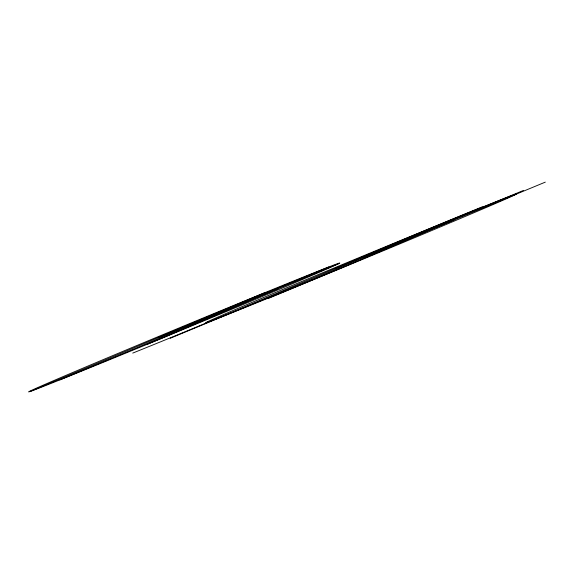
<?xml version="1.0" encoding="UTF-8"?>
<svg xmlns="http://www.w3.org/2000/svg" width="574" height="574" viewBox="0 0 574 574"><rect width="100%" height="100%" fill="white"/><g stroke="black" fill="none" stroke-linecap="round" stroke-linejoin="round"><path stroke-width="0.86" d="M264.865 292.668L30.831 391.224M523.431 190.446L334.75 268.646M545.3 182.13L363.694 257.353M248.391 300.281L137.904 347.349L59.775 379.923M328.802 266.96L158.18 337.569M277.429 288.944L272.176 291.147A107.89 0.94 -22.5 0 0 257.898 297.138L165.8 336.493A102.036 0.89 -22.5 0 1 147.583 344.149M424.961 231.358L419.716 233.553A107.883 0.94 -22.5 0 0 405.459 239.545L308.116 281.102L170.205 338.287M453.998 220.021L448.746 222.224A107.89 0.94 -22.5 0 0 434.468 228.222L344.364 266.731L268.646 298.315M187.124 326.269L338.969 263.495M482.347 206.805C365.394 254.569 249.97 305.971 132.745 353.089M105.781 361.29A168.354 1.471 -22.5 0 0 339.758 263.014A168.354 1.471 -22.5 0 0 107.108 357.982A168.354 1.471 -22.5 0 0 105.781 361.29M279.89 293.371A168.354 1.471 -22.5 0 0 516.284 194.141A168.354 1.471 -22.5 0 0 286.182 288.012A168.354 1.471 -22.5 0 0 279.89 293.371"/></g></svg>
